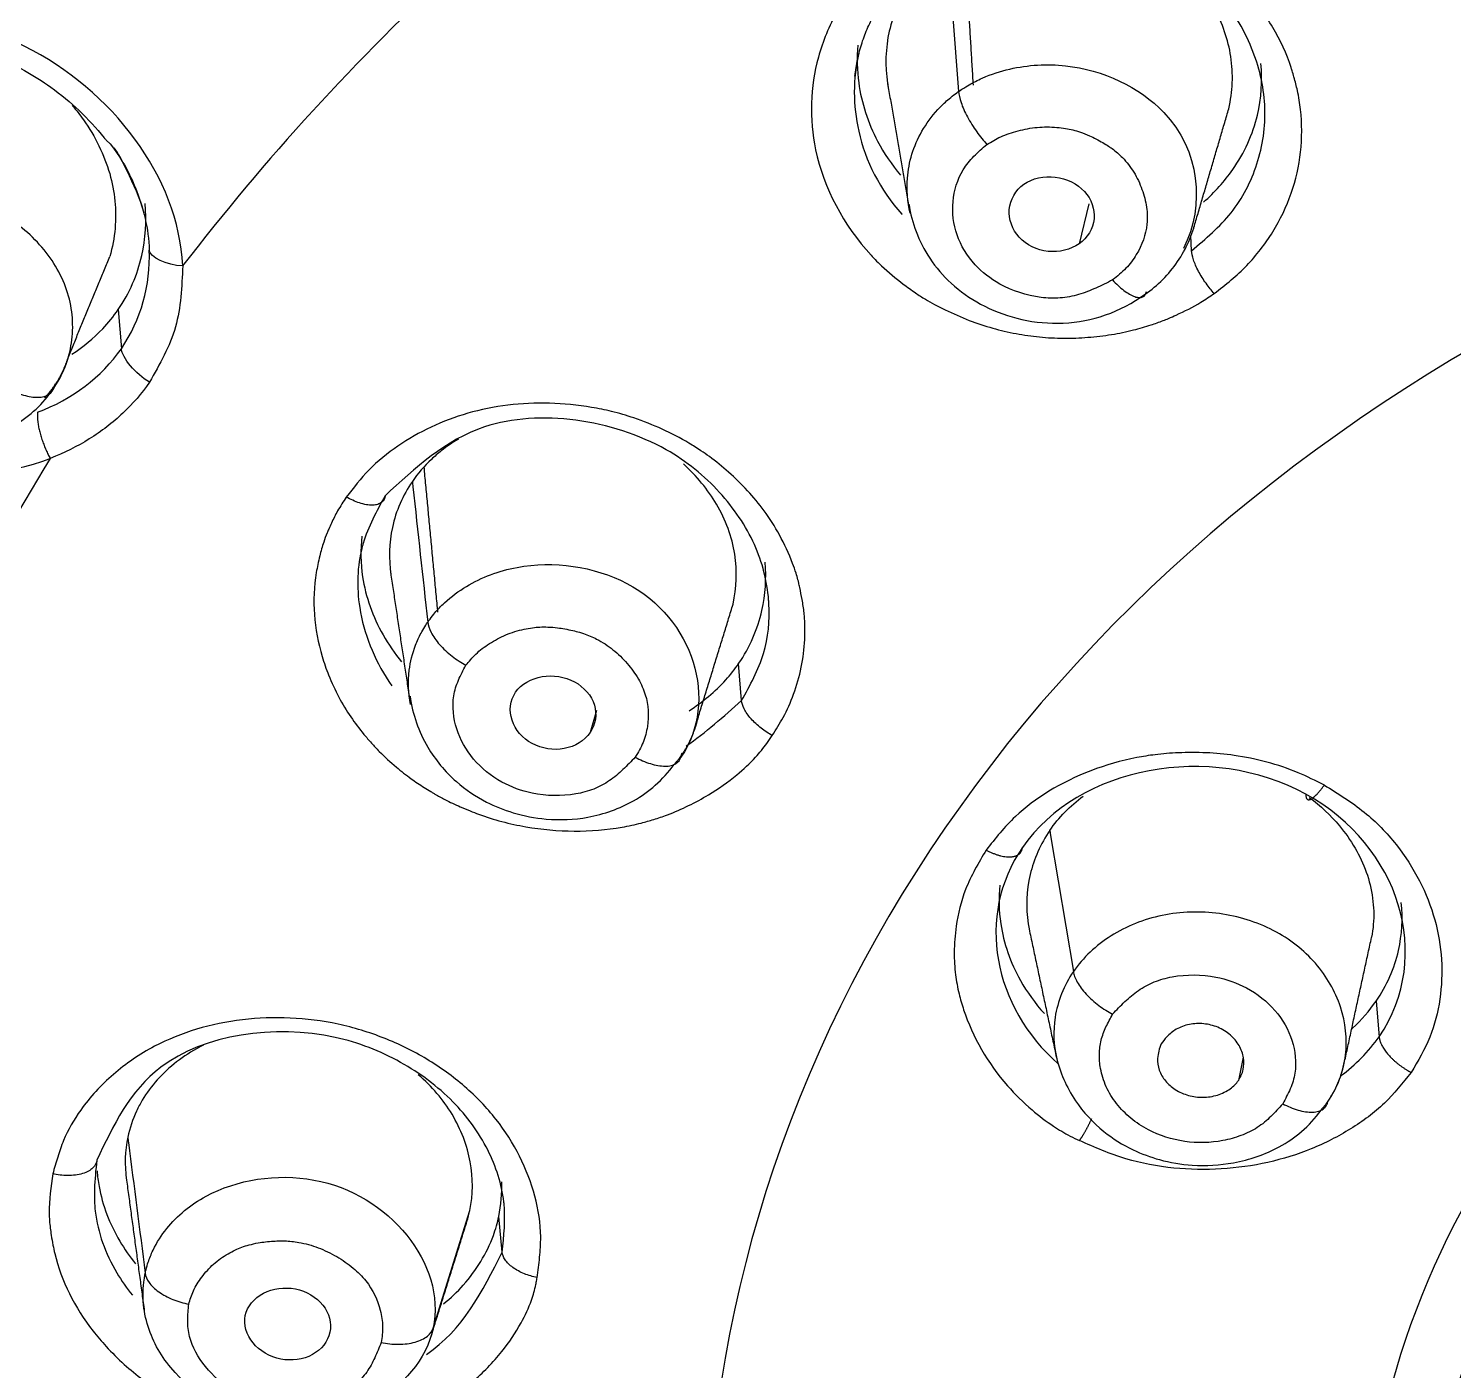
# Model space of a CAD drawing. Extents: x 0 to 1128, y 0 to 827.
# Drawn here: x 411.91 to 426.5, y 543.95 to 557.69 of the extents above; entities that cross this region are included whole.
import ezdxf

# ---------------------------------------------------------------- set-up
doc = ezdxf.new("R2010")
doc.units = 0
doc.header["$LTSCALE"] = 10
doc.header["$MEASUREMENT"] = 0
doc.layers.add('1', color=7, linetype='CONTINUOUS')

msp = doc.modelspace()

# ---------------------------------------------------------------- linework, layer by layer
at = {"layer": '1', "color": 7, "linetype": 'Continuous', "lineweight": -3}
for p, q in [((422.767, 555.894), (422.668, 555.485)), ((423.82, 555.414), (423.811, 555.569)), ((412.833, 554.811), (412.865, 554.411)), ((419.214, 550.81), (419.184, 551.188)), ((417.73, 550.707), (417.663, 550.482)), ((418.593, 550.231), (418.606, 550.276)), ((422.369, 549.481), (422.377, 549.429)), ((422.377, 549.429), (422.61, 548.036)), ((425.71, 547.735), (425.74, 547.37)), ((424.348, 547.161), (424.299, 546.922)), ((416.057, 544.388), (416.428, 545.58)), ((416.428, 545.58), (416.432, 545.592)), ((416.764, 545.164), (416.729, 545.531))]:
    msp.add_line(p, q, dxfattribs=at)
for centre, major_axis, start_param, end_param in [((437.081, 545.153), (38.932, 0), 1.570796, 3.633743), ((437.081, 545.084), (38.762, 0), 1.570796, 4.712389), ((437.081, 545.06), (38.555, 0), 1.570796, 4.712389), ((437.081, 545.06), (-37.7, 0), 4.712389, 7.319813), ((437.081, 544.908), (37.4, 0), 1.570796, 2.79938), ((437.081, 544.651), (37.281, 0), 0, 3.141593), ((437.081, 544.455), (-36.953, 0), 4.712389, 6.283185), ((437.081, 543.236), (32.688, 0), 2.377866, 2.596335), ((437.081, 542.522), (28.054, 0), 2.404501, 2.569592), ((437.081, 541.86), (-18.228, 0), 4.712389, 7.853982), ((437.081, 542.522), (28.054, 0), 2.666299, 2.83139), ((437.081, 541.64), (11.507, 0), 1.570796, 4.712389), ((437.081, 541.425), (10.912, 0), 1.570796, 4.712389), ((437.081, 541.611), (-10.285, 0), 4.712389, 7.853982), ((437.081, 544.455), (-36.953, 0), 0, 1.570796)]:
    msp.add_ellipse(centre, major_axis=major_axis, ratio=0.838671, start_param=start_param, end_param=end_param, dxfattribs=at)
for points, knots in [([(437.082, 589.079), (435.616, 589.09), (432.612, 588.991), (428.205, 588.453), (424.021, 587.598), (420.275, 586.519), (416.971, 585.304), (414.105, 584.016), (411.652, 582.709), (409.388, 581.315), (407.376, 579.892), (405.667, 578.513), (404.366, 577.346), (403.311, 576.315), (402.373, 575.319), (401.439, 574.239), (400.52, 573.07), (399.578, 571.733), (398.609, 570.172), (397.595, 568.254), (396.669, 566.071), (395.907, 563.685), (395.389, 561.288), (395.069, 558.599), (395.042, 556.73), (395.087, 555.661)], [0, 0, 0, 0, 0.064721, 0.133436, 0.197352, 0.256812, 0.311316, 0.360669, 0.405217, 0.445127, 0.49094, 0.528108, 0.556544, 0.580716, 0.604638, 0.628295, 0.656369, 0.684261, 0.716828, 0.75682, 0.804138, 0.848945, 0.897193, 0.941937, 1, 1, 1, 1]), ([(431.04, 512.535), (425.999, 513.17), (421.141, 514.611), (412.396, 518.844), (408.492, 521.677), (402.205, 528.29), (399.797, 532.118), (396.83, 540.21), (396.254, 544.5), (397.009, 552.952), (398.337, 557.122), (402.73, 564.753), (405.778, 568.231), (413.193, 573.996), (417.54, 576.293), (426.974, 579.4), (431.994, 580.201), (437.081, 580.199)], [0, 0, 0, 0, 0.125, 0.125, 0.25, 0.25, 0.375, 0.375, 0.5, 0.5, 0.625, 0.625, 0.75, 0.75, 0.875, 0.875, 1, 1, 1, 1]), ([(396.8, 541.545), (396.777, 541.68), (396.683, 542.261), (396.531, 543.423), (396.398, 545.164), (396.381, 547.303), (396.566, 549.831), (397.058, 552.728), (397.971, 555.959), (399.43, 559.466), (401.563, 563.165), (404.488, 566.944), (408.319, 570.638), (413.091, 574.125), (416.891, 575.918), (418.859, 576.847)], [0, 0, 0, 0, 0.009615, 0.041386, 0.082395, 0.132638, 0.192115, 0.260823, 0.338758, 0.425918, 0.5223, 0.627902, 0.74272, 0.866749, 1, 1, 1, 1]), ([(424.052, 554.976), (424.169, 555.067), (424.343, 555.204), (424.53, 555.426), (424.781, 555.786), (424.953, 556.278), (424.951, 556.779), (424.91, 557.035), (424.876, 557.167), (424.854, 557.241), (424.844, 557.273), (424.795, 557.426), (424.698, 557.635), (424.528, 557.894), (424.429, 558.018), (424.374, 558.08), (424.374, 558.08), (424.374, 558.08), (424.374, 558.081), (424.374, 558.081), (424.374, 558.081), (424.373, 558.082), (424.371, 558.085), (424.367, 558.089), (424.359, 558.098), (424.343, 558.115), (424.311, 558.149), (424.245, 558.216), (424.105, 558.345), (423.629, 558.707), (422.992, 558.942), (422.217, 559.003), (421.89, 558.943), (421.644, 558.908), (421.622, 558.905), (421.543, 558.891), (421.377, 558.844), (421.113, 558.731), (420.926, 558.609), (420.817, 558.539)], [0, 0, 0, 0, 0.060169, 0.090438, 0.121284, 0.245487, 0.307926, 0.335934, 0.356266, 0.36564, 0.368791, 0.370361, 0.433215, 0.46392, 0.497018, 0.497023, 0.497028, 0.497039, 0.49706, 0.497102, 0.497186, 0.497354, 0.497689, 0.49836, 0.499703, 0.502387, 0.507756, 0.518493, 0.539964, 0.582899, 0.752202, 0.784906, 0.878136, 0.878875, 0.880578, 0.886791, 0.910053, 0.947579, 1, 1, 1, 1]), ([(424.569, 556.906), (424.558, 557.102), (424.46, 557.513), (423.928, 558.387), (422.497, 559.058), (421.52, 558.629), (421.11, 558.449)], [0, 0, 0, 0, 0.143351, 0.298863, 0.706452, 1, 1, 1, 1]), ([(420.817, 558.539), (420.792, 558.521), (420.734, 558.481), (420.597, 558.373), (420.395, 558.176), (420.162, 557.838), (419.921, 557.263), (419.892, 556.36), (420.266, 555.658), (420.588, 555.316), (420.692, 555.213), (420.831, 555.099), (420.984, 554.988), (421.091, 554.918), (421.193, 554.861), (421.341, 554.787), (421.537, 554.699), (421.78, 554.618), (422.022, 554.562), (422.265, 554.527), (422.511, 554.515), (422.758, 554.524), (422.998, 554.552), (423.214, 554.596), (423.388, 554.648), (423.507, 554.689), (423.592, 554.723), (423.724, 554.782), (423.884, 554.862), (424.007, 554.945), (424.052, 554.976)], [0, 0, 0, 0, 0.012329, 0.028495, 0.071462, 0.128318, 0.200325, 0.335955, 0.503848, 0.511545, 0.523815, 0.562017, 0.582242, 0.597671, 0.611618, 0.627369, 0.661589, 0.693887, 0.725039, 0.755767, 0.78703, 0.818751, 0.849953, 0.879622, 0.903781, 0.920922, 0.928819, 0.939961, 0.977865, 1, 1, 1, 1]), ([(421.319, 558.524), (421.168, 558.418), (421.037, 558.287), (420.838, 557.994), (420.765, 557.83), (420.686, 557.488), (420.681, 557.305), (420.71, 557.117), (420.712, 557.106), (420.714, 557.095)], [0, 0, 0, 0, 0.324724, 0.324724, 0.648567, 0.648567, 0.979536, 0.979536, 1, 1, 1, 1]), ([(424.18, 556.795), (424.187, 556.819), (424.194, 556.843), (424.242, 557.04), (424.249, 557.223), (424.195, 557.572), (424.137, 557.742), (423.961, 558.066), (423.837, 558.222), (423.585, 558.442), (423.47, 558.522), (423.347, 558.59)], [0, 0, 0, 0, 0.036153, 0.036153, 0.2985, 0.2985, 0.549599, 0.549599, 0.816245, 0.816245, 1, 1, 1, 1]), ([(413.493, 555.258), (413.45, 556.172), (412.774, 557.053), (410.966, 557.963), (409.859, 557.966), (409.133, 557.455)], [0, 0, 0, 0, 0.5, 0.5, 1, 1, 1, 1]), ([(409.085, 556.859), (409.153, 556.963), (409.303, 557.144), (409.66, 557.405), (410.136, 557.574), (410.675, 557.606), (411.149, 557.543), (411.642, 557.393), (412.2, 557.083), (412.53, 556.768), (412.688, 556.569)], [0, 0, 0, 0, 0.096287, 0.185694, 0.344401, 0.475187, 0.57527, 0.680767, 0.825699, 1, 1, 1, 1]), ([(420.404, 557.518), (420.392, 557.39), (420.395, 557.259), (420.441, 556.927), (420.507, 556.722), (420.671, 556.412), (420.75, 556.295), (420.842, 556.186)], [0, 0, 0, 0, 0.275434, 0.275434, 0.715929, 0.715929, 1, 1, 1, 1]), ([(420.413, 557.435), (420.352, 557.174), (420.354, 556.585), (420.63, 556.038), (420.856, 555.786), (420.856, 555.786)], [0, 0, 0, 0, 0.46324, 0.998504, 1, 1, 1, 1]), ([(421.435, 557.044), (421.423, 557.035), (421.504, 557.09), (421.584, 557.135), (421.631, 557.159), (421.772, 557.222), (421.865, 557.251), (422.146, 557.316), (422.34, 557.327), (422.913, 557.264), (423.285, 557.091), (423.902, 556.447), (423.961, 555.881), (423.738, 555.435)], [0, 0, 0, 0, 0.036259, 0.036259, 0.072518, 0.072518, 0.145036, 0.145036, 0.290071, 0.290071, 0.580143, 0.580143, 1, 1, 1, 1]), ([(423.943, 555.912), (424.057, 556.011), (424.158, 556.123), (424.36, 556.414), (424.447, 556.605), (424.536, 556.973), (424.547, 557.154), (424.529, 557.331)], [0, 0, 0, 0, 0.274007, 0.274007, 0.661953, 0.661953, 1, 1, 1, 1]), ([(420.939, 555.798), (420.911, 555.917), (420.902, 556.038), (420.924, 556.322), (420.973, 556.483), (421.104, 556.712), (421.184, 556.824), (421.292, 556.928), (421.358, 556.987), (421.422, 557.035), (421.435, 557.044)], [0, 0, 0, 0, 0.264709, 0.264709, 0.632354, 0.632354, 0.816177, 0.908089, 0.908089, 1, 1, 1, 1]), ([(421.435, 557.044), (421.437, 557.012), (421.45, 556.954), (421.487, 556.859), (421.537, 556.757), (421.619, 556.627), (421.691, 556.539), (421.725, 556.502)], [0, 0, 0, 0, 0.248345, 0.373709, 0.499073, 0.749802, 1, 1, 1, 1]), ([(412.363, 556.899), (412.404, 556.852), (412.442, 556.803), (412.598, 556.583), (412.691, 556.394), (412.798, 556.018), (412.817, 555.826), (412.792, 555.545), (412.774, 555.448), (412.746, 555.355)], [0, 0, 0, 0, 0.106529, 0.106529, 0.467723, 0.467723, 0.815275, 0.815275, 1, 1, 1, 1]), ([(423.82, 555.414), (423.964, 555.536), (424.259, 555.786), (424.522, 556.301), (424.579, 556.692), (424.569, 556.897), (424.569, 556.906)], [0, 0, 0, 0, 0.315783, 0.643796, 0.985125, 1, 1, 1, 1]), ([(421.725, 556.502), (421.772, 556.529), (421.87, 556.588), (422.045, 556.645), (422.239, 556.682), (422.404, 556.682), (422.526, 556.667), (422.607, 556.652), (422.688, 556.626), (422.767, 556.595), (422.844, 556.558), (422.909, 556.522), (422.964, 556.489), (423.033, 556.44), (423.129, 556.357), (423.237, 556.217), (423.318, 556.043), (423.365, 555.864), (423.373, 555.632), (423.292, 555.415), (423.154, 555.229), (423.059, 555.153), (423.012, 555.115)], [0, 0, 0, 0, 0.054279, 0.115798, 0.180488, 0.244899, 0.27327, 0.297886, 0.323668, 0.355587, 0.379723, 0.406202, 0.428739, 0.443022, 0.489863, 0.555193, 0.62383, 0.691696, 0.754495, 0.875032, 0.937133, 1, 1, 1, 1]), ([(412.688, 556.569), (412.696, 556.561), (412.813, 556.451), (412.959, 556.169), (413.069, 555.904), (413.105, 555.758)], [0, 0, 0, 0, 0.032738, 0.49508, 1, 1, 1, 1]), ([(423.012, 555.115), (422.955, 555.086), (422.843, 555.03), (422.667, 554.959), (422.476, 554.923), (422.195, 554.933), (421.876, 555.037), (421.575, 555.271), (421.396, 555.571), (421.354, 555.918), (421.431, 556.171), (421.531, 556.315), (421.611, 556.403), (421.68, 556.462), (421.725, 556.502)], [0, 0, 0, 0, 0.063636, 0.126088, 0.187939, 0.250872, 0.393805, 0.500693, 0.625165, 0.749832, 0.874912, 0.906038, 0.937161, 1, 1, 1, 1]), ([(408.424, 556.425), (408.199, 555.555), (408.579, 554.498), (410.113, 553.186), (411.232, 552.943), (412.137, 553.288)], [0, 0, 0, 0, 0.5, 0.5, 1, 1, 1, 1]), ([(412.789, 556.468), (412.877, 556.337), (413.058, 556.001), (413.143, 555.637), (413.151, 555.42)], [0, 0, 0, 0, 0.407963, 1, 1, 1, 1]), ([(412.166, 553.995), (412.266, 554.14), (412.361, 554.384), (412.373, 554.725), (412.325, 554.983), (412.217, 555.23), (412.059, 555.454), (411.857, 555.65), (411.618, 555.81), (411.351, 555.925), (410.973, 556.014), (410.287, 556.007), (409.773, 555.728), (409.566, 555.428)], [0, 0, 0, 0, 0.125, 0.1875, 0.25, 0.3125, 0.375, 0.4375, 0.5, 0.5625, 0.625, 0.75, 1, 1, 1, 1]), ([(412.833, 554.811), (412.948, 554.978), (413.03, 555.168), (413.113, 555.536), (413.125, 555.718), (413.108, 555.898)], [0, 0, 0, 0, 0.533471, 0.533471, 1, 1, 1, 1]), ([(420.928, 555.887), (420.942, 555.791), (420.992, 555.601), (421.133, 555.322), (421.356, 555.065), (421.66, 554.851), (422.034, 554.704), (422.459, 554.652), (422.905, 554.721), (423.167, 554.848), (423.294, 554.935)], [0, 0, 0, 0, 0.09663, 0.201076, 0.313899, 0.43502, 0.564152, 0.701509, 0.846154, 1, 1, 1, 1]), ([(423.294, 554.935), (423.362, 554.977), (423.488, 555.073), (423.649, 555.25), (423.773, 555.452), (423.83, 555.598), (423.851, 555.674)], [0, 0, 0, 0, 0.247464, 0.496781, 0.747636, 1, 1, 1, 1]), ([(424.052, 554.976), (424.025, 555.006), (423.966, 555.077), (423.9, 555.182), (423.86, 555.265), (423.831, 555.341), (423.821, 555.389), (423.82, 555.414)], [0, 0, 0, 0, 0.248504, 0.499003, 0.624252, 0.749501, 1, 1, 1, 1]), ([(413.493, 555.258), (413.484, 555.045), (413.467, 554.619), (413.258, 554.252), (413.153, 554.068)], [0, 0, 0, 0, 0.500608, 1, 1, 1, 1]), ([(423.012, 555.115), (423.048, 555.075), (423.127, 555.001), (423.224, 554.944), (423.286, 554.932), (423.334, 554.941), (423.353, 554.97), (423.359, 554.995)], [0, 0, 0, 0, 0.250198, 0.500927, 0.626291, 0.751655, 1, 1, 1, 1]), ([(412.359, 554.355), (412.475, 554.43), (412.581, 554.518), (412.732, 554.676), (412.786, 554.742), (412.833, 554.811)], [0, 0, 0, 0, 0.615071, 0.615071, 1, 1, 1, 1]), ([(409.384, 554.66), (409.393, 554.586), (409.447, 554.345), (409.615, 554.04), (409.874, 553.779), (410.108, 553.617), (410.376, 553.498), (410.662, 553.424), (410.957, 553.399), (411.252, 553.424), (411.53, 553.501), (411.865, 553.664), (412.065, 553.849), (412.166, 553.995)], [0, 0, 0, 0, 0.068106, 0.223422, 0.30108, 0.378737, 0.456395, 0.534053, 0.611711, 0.689369, 0.767027, 0.844684, 1, 1, 1, 1]), ([(411.691, 554.011), (411.739, 553.984), (411.845, 553.936), (411.975, 553.91), (412.06, 553.916), (412.127, 553.938), (412.156, 553.97), (412.166, 553.995)], [0, 0, 0, 0, 0.25026, 0.501027, 0.62641, 0.751793, 1, 1, 1, 1]), ([(419.528, 550.453), (419.567, 550.514), (419.653, 550.648), (419.794, 550.969), (419.862, 551.292), (419.863, 551.553), (419.86, 551.644), (419.852, 551.732), (419.835, 551.84), (419.815, 551.942), (419.8, 552.01), (419.788, 552.058), (419.768, 552.125), (419.715, 552.281), (419.613, 552.498), (419.455, 552.747), (419.278, 552.961), (419.088, 553.145), (418.926, 553.28), (418.787, 553.374), (418.544, 553.529), (418.235, 553.667), (417.927, 553.761), (417.781, 553.792), (417.571, 553.83), (417.106, 553.879), (416.399, 553.792), (415.787, 553.502), (415.392, 553.181), (415.241, 552.987), (415.168, 552.893)], [0, 0, 0, 0, 0.031167, 0.06893, 0.152774, 0.174172, 0.183336, 0.192733, 0.212706, 0.230702, 0.237613, 0.24241, 0.252228, 0.267384, 0.312418, 0.352664, 0.388503, 0.424434, 0.457639, 0.47131, 0.489821, 0.569047, 0.599271, 0.612273, 0.625534, 0.680518, 0.789173, 0.895221, 0.94883, 1, 1, 1, 1]), ([(419.494, 551.799), (419.493, 551.812), (419.479, 552.019), (419.376, 552.425), (419.008, 552.967), (418.178, 553.646), (416.607, 553.874), (415.872, 553.191), (415.564, 552.905)], [0, 0, 0, 0, 0.008424, 0.131705, 0.260778, 0.394973, 0.746691, 1, 1, 1, 1]), ([(416.315, 553.485), (416.253, 553.449), (416.195, 553.41), (416.105, 553.339), (416.071, 553.309), (415.966, 553.209), (415.9, 553.134), (415.844, 553.053), (415.844, 553.053), (415.844, 553.053)], [0, 0, 0, 0, 0.321246, 0.321246, 0.529978, 0.529978, 0.998911, 0.998911, 1, 1, 1, 1]), ([(419.121, 551.776), (419.123, 551.783), (419.125, 551.79), (419.164, 551.963), (419.17, 552.138), (419.116, 552.484), (419.051, 552.66), (418.869, 552.969), (418.753, 553.11), (418.618, 553.231)], [0, 0, 0, 0, 0.013937, 0.013937, 0.343758, 0.343758, 0.683249, 0.683249, 1, 1, 1, 1]), ([(415.844, 553.053), (415.746, 552.91), (415.675, 552.749), (415.606, 552.424), (415.601, 552.259), (415.625, 552.097)], [0, 0, 0, 0, 0.514282, 0.514282, 1, 1, 1, 1]), ([(415.168, 552.893), (415.137, 552.846), (415.081, 552.76), (415.025, 552.648), (414.991, 552.572), (414.963, 552.507), (414.93, 552.417), (414.899, 552.308), (414.876, 552.204), (414.812, 551.867), (414.841, 551.474), (414.989, 551.056), (415.085, 550.848), (415.207, 550.645), (415.324, 550.491), (415.424, 550.375), (415.532, 550.261), (415.666, 550.137), (415.821, 550.015), (415.941, 549.935), (416.019, 549.887), (416.056, 549.865), (416.103, 549.837), (416.193, 549.787), (416.315, 549.731), (416.43, 549.682), (416.648, 549.597), (417.161, 549.464), (417.742, 549.457), (418.166, 549.55), (418.32, 549.593), (418.559, 549.675), (418.852, 549.82), (419.148, 550.028), (419.343, 550.209), (419.458, 550.349), (419.509, 550.426), (419.528, 550.453)], [0, 0, 0, 0, 0.024214, 0.044283, 0.054378, 0.060481, 0.075135, 0.09636, 0.109811, 0.12188, 0.246508, 0.274455, 0.309344, 0.341833, 0.371929, 0.387604, 0.403277, 0.434598, 0.459633, 0.480402, 0.490848, 0.494724, 0.497134, 0.512124, 0.534285, 0.548305, 0.560126, 0.623185, 0.748741, 0.774844, 0.792265, 0.811623, 0.874552, 0.923027, 0.960053, 0.98587, 1, 1, 1, 1]), ([(415.564, 552.905), (415.562, 552.88), (415.546, 552.844), (415.493, 552.816), (415.421, 552.804), (415.304, 552.825), (415.21, 552.869), (415.168, 552.893)], [0, 0, 0, 0, 0.250934, 0.376402, 0.501869, 0.752803, 1, 1, 1, 1]), ([(415.564, 552.905), (415.478, 552.747), (415.386, 552.578), (415.334, 552.396), (415.331, 552.385)], [0, 0, 0, 0, 0.938942, 1, 1, 1, 1]), ([(415.327, 552.492), (415.312, 552.355), (415.314, 552.214), (415.366, 551.873), (415.438, 551.669), (415.598, 551.386), (415.662, 551.293), (415.734, 551.205)], [0, 0, 0, 0, 0.30865, 0.30865, 0.766017, 0.766017, 1, 1, 1, 1]), ([(415.331, 552.385), (415.278, 552.186), (415.264, 551.703), (415.456, 551.222), (415.623, 550.976), (415.633, 550.961)], [0, 0, 0, 0, 0.428117, 0.965905, 1, 1, 1, 1]), ([(416.001, 551.612), (415.993, 551.601), (416.047, 551.676), (416.103, 551.742), (416.137, 551.777), (416.243, 551.876), (416.318, 551.931), (416.554, 552.072), (416.729, 552.138), (417.287, 552.242), (417.701, 552.185), (418.715, 551.657), (418.987, 550.806), (418.593, 550.231)], [0, 0, 0, 0, 0.03125, 0.03125, 0.0625, 0.0625, 0.125, 0.125, 0.25, 0.25, 0.5, 0.5, 1, 1, 1, 1]), ([(419.184, 551.188), (419.298, 551.354), (419.379, 551.541), (419.459, 551.893), (419.469, 552.061), (419.454, 552.227)], [0, 0, 0, 0, 0.546104, 0.546104, 1, 1, 1, 1]), ([(419.214, 550.81), (419.301, 550.967), (419.47, 551.275), (419.504, 551.626), (419.494, 551.799)], [0, 0, 0, 0, 0.508941, 1, 1, 1, 1]), ([(415.824, 550.771), (415.802, 550.886), (415.798, 551.002), (415.823, 551.206), (415.854, 551.334), (415.913, 551.462), (415.952, 551.537), (415.993, 551.601), (416.001, 551.612)], [0, 0, 0, 0, 0.412758, 0.412758, 0.706379, 0.853189, 0.853189, 1, 1, 1, 1]), ([(416.001, 551.612), (416.004, 551.582), (416.021, 551.528), (416.071, 551.446), (416.138, 551.361), (416.248, 551.259), (416.346, 551.197), (416.392, 551.171)], [0, 0, 0, 0, 0.248345, 0.373709, 0.499073, 0.749802, 1, 1, 1, 1]), ([(416.392, 551.171), (416.424, 551.21), (416.493, 551.294), (416.633, 551.398), (416.798, 551.488), (416.951, 551.535), (417.07, 551.555), (417.151, 551.564), (417.237, 551.563), (417.322, 551.557), (417.407, 551.544), (417.481, 551.527), (417.546, 551.512), (417.628, 551.486), (417.75, 551.435), (417.904, 551.333), (418.047, 551.193), (418.161, 551.037), (418.258, 550.822), (418.268, 550.594), (418.213, 550.379), (418.155, 550.28), (418.125, 550.231)], [0, 0, 0, 0, 0.054279, 0.115798, 0.180488, 0.244899, 0.27327, 0.297886, 0.323668, 0.355587, 0.379723, 0.406202, 0.428739, 0.443022, 0.489863, 0.555193, 0.62383, 0.691696, 0.754495, 0.875032, 0.937133, 1, 1, 1, 1]), ([(418.125, 550.231), (418.084, 550.188), (418.002, 550.103), (417.866, 549.986), (417.703, 549.898), (417.439, 549.827), (417.103, 549.834), (416.733, 549.968), (416.45, 550.2), (416.276, 550.515), (416.248, 550.776), (416.285, 550.94), (416.325, 551.046), (416.365, 551.121), (416.392, 551.171)], [0, 0, 0, 0, 0.063636, 0.126088, 0.187939, 0.250872, 0.393805, 0.500693, 0.625165, 0.749832, 0.874912, 0.906038, 0.937161, 1, 1, 1, 1]), ([(418.676, 550.706), (418.817, 550.796), (418.944, 550.902), (419.099, 551.074), (419.144, 551.129), (419.184, 551.188)], [0, 0, 0, 0, 0.692932, 0.692932, 1, 1, 1, 1]), ([(415.82, 550.855), (415.847, 550.665), (415.956, 550.353), (416.257, 549.986), (416.574, 549.773), (416.888, 549.648), (417.24, 549.58), (417.673, 549.598), (418.057, 549.737), (418.344, 549.941), (418.467, 550.078), (418.524, 550.156)], [0, 0, 0, 0, 0.159227, 0.289676, 0.393426, 0.475732, 0.571171, 0.690131, 0.832339, 0.912735, 1, 1, 1, 1]), ([(419.528, 550.453), (419.49, 550.473), (419.412, 550.524), (419.323, 550.606), (419.269, 550.675), (419.229, 550.742), (419.216, 550.786), (419.214, 550.81)], [0, 0, 0, 0, 0.247197, 0.498131, 0.623598, 0.749066, 1, 1, 1, 1]), ([(418.125, 550.231), (418.174, 550.204), (418.281, 550.157), (418.411, 550.134), (418.495, 550.143), (418.559, 550.169), (418.585, 550.205), (418.593, 550.231)], [0, 0, 0, 0, 0.250198, 0.500927, 0.626291, 0.751655, 1, 1, 1, 1]), ([(425.179, 549.945), (425.09, 549.989), (424.803, 550.132), (424.294, 550.266), (423.794, 550.287), (423.462, 550.26), (422.996, 550.188), (422.485, 549.989), (421.991, 549.626), (421.811, 549.399), (421.717, 549.28)], [0, 0, 0, 0, 0.07654, 0.24831, 0.393164, 0.453603, 0.502016, 0.753921, 0.871649, 1, 1, 1, 1]), ([(425.179, 549.945), (425.32, 549.857), (425.599, 549.685), (426.029, 549.237), (426.3, 548.709), (426.392, 548.161), (426.375, 547.754), (426.277, 547.359), (426.137, 547.123), (426.068, 547.005)], [0, 0, 0, 0, 0.132869, 0.26162, 0.511676, 0.635547, 0.758214, 0.879573, 1, 1, 1, 1]), ([(422.369, 549.481), (422.459, 549.613), (422.577, 549.733), (422.711, 549.833), (422.711, 549.833), (422.711, 549.833)], [0, 0, 0, 0, 0.999934, 0.999934, 1, 1, 1, 1]), ([(425.025, 549.819), (425.141, 549.733), (425.244, 549.635), (425.453, 549.384), (425.548, 549.222), (425.67, 548.882), (425.695, 548.697), (425.677, 548.475), (425.671, 548.432), (425.663, 548.388)], [0, 0, 0, 0, 0.243736, 0.243736, 0.575265, 0.575265, 0.916443, 0.916443, 1, 1, 1, 1]), ([(422.369, 549.481), (422.274, 549.343), (422.206, 549.188), (422.129, 548.865), (422.122, 548.693), (422.151, 548.502), (422.155, 548.478), (422.16, 548.455)], [0, 0, 0, 0, 0.458846, 0.458846, 0.933622, 0.933622, 1, 1, 1, 1]), ([(421.717, 549.28), (421.639, 549.148), (421.494, 548.902), (421.409, 548.54), (421.385, 548.246), (421.398, 548.014), (421.435, 547.818), (421.549, 547.42), (421.79, 546.999), (422.161, 546.634), (422.382, 546.466), (422.549, 546.366), (422.641, 546.321), (422.673, 546.306)], [0, 0, 0, 0, 0.131773, 0.246242, 0.325703, 0.393093, 0.450763, 0.500429, 0.752867, 0.848018, 0.921002, 0.972064, 1, 1, 1, 1]), ([(421.857, 548.921), (421.844, 548.79), (421.847, 548.657), (421.897, 548.327), (421.965, 548.129), (422.135, 547.827), (422.218, 547.712), (422.313, 547.606)], [0, 0, 0, 0, 0.283613, 0.283613, 0.716015, 0.716015, 1, 1, 1, 1]), ([(425.212, 546.701), (425.316, 546.852), (425.435, 547.178), (425.378, 547.683), (425.16, 548.064), (424.898, 548.313), (424.662, 548.465), (424.393, 548.574), (424.106, 548.637), (423.811, 548.653), (423.517, 548.619), (423.24, 548.535), (422.907, 548.366), (422.709, 548.18), (422.61, 548.036)], [0, 0, 0, 0, 0.125, 0.25, 0.375, 0.4375, 0.5, 0.5625, 0.625, 0.6875, 0.75, 0.8125, 0.875, 1, 1, 1, 1]), ([(425.71, 547.735), (425.82, 547.893), (425.897, 548.071), (425.974, 548.413), (425.983, 548.579), (425.967, 548.743)], [0, 0, 0, 0, 0.533159, 0.533159, 1, 1, 1, 1]), ([(422.61, 548.036), (422.512, 547.893), (422.395, 547.596), (422.407, 547.282), (422.441, 547.142)], [0, 0, 0, 0, 0.538793, 1, 1, 1, 1]), ([(422.61, 548.036), (422.612, 548.02), (422.621, 547.986), (422.648, 547.93), (422.687, 547.868), (422.756, 547.785), (422.846, 547.705), (422.941, 547.64), (422.988, 547.613), (423.011, 547.601)], [0, 0, 0, 0, 0.123912, 0.249145, 0.374378, 0.499611, 0.750076, 0.875309, 1, 1, 1, 1]), ([(423.011, 547.601), (423.052, 547.644), (423.135, 547.73), (423.271, 547.847), (423.435, 547.937), (423.7, 548.01), (424.038, 548.008), (424.41, 547.878), (424.694, 547.65), (424.87, 547.338), (424.898, 547.079), (424.861, 546.915), (424.821, 546.81), (424.78, 546.734), (424.753, 546.684)], [0, 0, 0, 0, 0.063636, 0.126087, 0.187937, 0.250871, 0.393801, 0.500685, 0.625163, 0.749836, 0.87491, 0.906041, 0.937167, 1, 1, 1, 1]), ([(425.459, 547.448), (425.462, 547.451), (425.465, 547.454), (425.56, 547.542), (425.642, 547.635), (425.71, 547.735)], [0, 0, 0, 0, 0.033181, 0.033181, 1, 1, 1, 1]), ([(417.12, 544.905), (417.13, 544.974), (417.145, 545.077), (417.156, 545.216), (417.162, 545.425), (417.09, 545.88), (416.821, 546.421), (416.389, 546.869), (416, 547.151), (415.56, 547.367), (414.929, 547.56), (414.092, 547.596), (413.298, 547.361), (412.769, 546.997), (412.46, 546.661), (412.289, 546.364), (412.212, 546.139), (412.179, 546.024), (412.163, 545.967)], [0, 0, 0, 0, 0.031302, 0.046906, 0.062488, 0.124967, 0.249852, 0.312305, 0.374762, 0.43722, 0.499685, 0.62465, 0.749605, 0.821241, 0.89294, 0.946418, 0.97316, 1, 1, 1, 1]), ([(424.753, 546.684), (424.714, 546.639), (424.655, 546.573), (424.567, 546.493), (424.469, 546.421), (424.327, 546.354), (424.081, 546.284), (423.746, 546.276), (423.419, 546.381), (423.192, 546.531), (423.045, 546.682), (422.939, 546.856), (422.885, 547.03), (422.871, 547.191), (422.886, 547.311), (422.915, 547.403), (422.953, 547.492), (422.988, 547.557), (423.011, 547.601)], [0, 0, 0, 0, 0.063042, 0.094196, 0.125209, 0.187664, 0.250102, 0.374984, 0.499861, 0.571217, 0.64257, 0.713923, 0.785286, 0.839201, 0.892766, 0.919409, 0.946138, 1, 1, 1, 1]), ([(416.782, 545.664), (416.781, 545.67), (416.762, 545.854), (416.64, 546.228), (416.28, 546.731), (415.731, 547.137), (414.708, 547.542), (413.187, 547.312), (412.782, 546.461), (412.613, 546.105)], [0, 0, 0, 0, 0.003205, 0.109589, 0.220292, 0.336197, 0.456701, 0.772535, 1, 1, 1, 1]), ([(424.299, 546.922), (424.323, 546.956), (424.339, 546.995), (424.356, 547.073), (424.357, 547.114), (424.344, 547.197), (424.329, 547.24), (424.283, 547.319), (424.253, 547.356), (424.18, 547.419), (424.136, 547.447), (424.043, 547.485), (423.994, 547.497), (423.896, 547.507), (423.845, 547.505), (423.75, 547.486), (423.704, 547.469), (423.627, 547.424), (423.594, 547.397), (423.545, 547.345), (423.526, 547.321), (423.509, 547.296)], [0, 0, 0, 0, 0.098506, 0.098506, 0.196465, 0.196465, 0.303981, 0.303981, 0.41042, 0.41042, 0.520243, 0.520243, 0.623988, 0.623988, 0.728719, 0.728719, 0.832938, 0.832938, 0.928316, 0.928316, 1, 1, 1, 1]), ([(423.509, 547.296), (423.489, 547.249), (423.475, 547.199), (423.471, 547.108), (423.476, 547.067), (423.504, 546.989), (423.526, 546.951), (423.581, 546.884), (423.615, 546.854), (423.694, 546.803), (423.741, 546.782), (423.836, 546.756), (423.886, 546.75), (423.986, 546.75), (424.038, 546.758), (424.133, 546.788), (424.178, 546.81), (424.249, 546.862), (424.278, 546.891), (424.299, 546.922)], [0, 0, 0, 0, 0.132601, 0.132601, 0.237972, 0.237972, 0.343557, 0.343557, 0.448926, 0.448926, 0.561915, 0.561915, 0.671392, 0.671392, 0.788006, 0.788006, 0.901862, 0.901862, 1, 1, 1, 1]), ([(413.705, 547.284), (413.692, 547.277), (413.679, 547.27), (413.499, 547.176), (413.351, 547.061), (413.175, 546.863), (413.123, 546.794), (413.058, 546.684), (413.038, 546.647), (412.981, 546.523), (412.951, 546.433), (412.931, 546.341), (412.931, 546.341), (412.931, 546.341)], [0, 0, 0, 0, 0.033028, 0.033028, 0.460071, 0.460071, 0.666363, 0.666363, 0.768963, 0.768963, 0.999465, 0.999465, 1, 1, 1, 1]), ([(422.433, 547.174), (422.473, 547.005), (422.592, 546.726), (422.891, 546.404), (423.197, 546.212), (423.505, 546.098), (423.853, 546.04), (424.281, 546.065), (424.666, 546.197), (424.961, 546.398), (425.087, 546.536), (425.145, 546.617)], [0, 0, 0, 0, 0.148764, 0.274088, 0.376218, 0.45961, 0.556886, 0.677934, 0.823844, 0.907495, 1, 1, 1, 1]), ([(426.068, 547.005), (425.981, 546.896), (425.808, 546.678), (425.455, 546.417), (425.051, 546.211), (424.453, 546.024), (423.792, 545.984), (423.135, 546.104), (422.829, 546.238), (422.673, 546.306)], [0, 0, 0, 0, 0.120358, 0.241643, 0.364231, 0.488029, 0.738055, 0.866906, 1, 1, 1, 1]), ([(416.432, 545.592), (416.466, 545.753), (416.466, 545.923), (416.405, 546.256), (416.342, 546.422), (416.161, 546.724), (416.043, 546.862), (415.905, 546.981)], [0, 0, 0, 0, 0.335099, 0.335099, 0.672926, 0.672926, 1, 1, 1, 1]), ([(424.753, 546.684), (424.778, 546.671), (424.83, 546.646), (424.937, 546.608), (425.041, 546.592), (425.122, 546.605), (425.169, 546.628), (425.199, 546.661), (425.21, 546.687), (425.212, 546.701)], [0, 0, 0, 0, 0.124691, 0.249924, 0.500389, 0.625622, 0.750855, 0.876088, 1, 1, 1, 1]), ([(412.613, 546.105), (412.61, 546.078), (412.592, 546.037), (412.531, 545.993), (412.45, 545.958), (412.317, 545.942), (412.21, 545.956), (412.163, 545.967)], [0, 0, 0, 0, 0.251022, 0.376533, 0.502044, 0.753066, 1, 1, 1, 1]), ([(412.616, 545.996), (412.62, 545.943), (412.627, 545.89), (412.672, 545.646), (412.745, 545.454), (412.896, 545.198), (412.95, 545.12), (413.01, 545.046)], [0, 0, 0, 0, 0.158234, 0.158234, 0.738544, 0.738544, 1, 1, 1, 1]), ([(412.163, 545.967), (412.143, 545.834), (412.12, 545.674), (412.13, 545.463), (412.144, 545.354), (412.164, 545.242), (412.236, 544.902), (412.418, 544.538), (412.718, 544.186), (412.887, 544.018), (413.078, 543.86), (413.28, 543.726), (413.489, 543.608), (413.698, 543.512), (413.888, 543.441), (414.03, 543.4), (414.119, 543.377), (414.162, 543.366), (414.217, 543.353), (414.319, 543.332), (414.453, 543.314), (414.578, 543.3), (414.81, 543.282), (415.334, 543.302), (415.871, 543.46), (416.224, 543.668), (416.349, 543.753), (416.537, 543.897), (416.754, 544.123), (416.949, 544.411), (417.058, 544.645), (417.102, 544.795), (417.115, 544.873), (417.119, 544.897), (417.12, 544.905)], [0, 0, 0, 0, 0.060421, 0.072084, 0.094166, 0.108903, 0.121828, 0.246435, 0.274347, 0.309247, 0.341664, 0.37181, 0.403144, 0.434459, 0.45949, 0.480233, 0.490665, 0.494549, 0.496984, 0.512085, 0.534222, 0.548197, 0.559976, 0.623043, 0.748626, 0.77488, 0.792367, 0.811517, 0.874461, 0.926138, 0.964247, 0.989067, 0.99634, 1, 1, 1, 1]), ([(413.109, 544.95), (413.106, 544.937), (413.126, 545.023), (413.153, 545.101), (413.17, 545.143), (413.228, 545.267), (413.276, 545.34), (413.438, 545.54), (413.574, 545.652), (414.048, 545.908), (414.454, 545.973), (415.603, 545.764), (416.195, 545.042), (416.057, 544.388)], [0, 0, 0, 0, 0.03125, 0.03125, 0.0625, 0.0625, 0.125, 0.125, 0.25, 0.25, 0.5, 0.5, 1, 1, 1, 1]), ([(412.59, 545.809), (412.588, 545.734), (412.594, 545.445), (412.733, 545.068), (412.919, 544.798), (412.978, 544.724)], [0, 0, 0, 0, 0.201983, 0.773643, 1, 1, 1, 1]), ([(416.163, 544.636), (416.237, 544.695), (416.304, 544.76), (416.5, 544.979), (416.606, 545.152), (416.696, 545.4), (416.715, 545.465), (416.729, 545.531)], [0, 0, 0, 0, 0.251444, 0.251444, 0.808995, 0.808995, 1, 1, 1, 1]), ([(413.555, 544.633), (413.569, 544.679), (413.599, 544.777), (413.687, 544.915), (413.804, 545.046), (413.927, 545.134), (414.028, 545.187), (414.099, 545.218), (414.178, 545.241), (414.259, 545.26), (414.343, 545.272), (414.418, 545.277), (414.483, 545.281), (414.57, 545.28), (414.702, 545.267), (414.885, 545.215), (415.072, 545.124), (415.239, 545.009), (415.414, 544.834), (415.513, 544.622), (415.548, 544.404), (415.533, 544.295), (415.525, 544.24)], [0, 0, 0, 0, 0.054279, 0.115798, 0.180488, 0.244899, 0.27327, 0.297886, 0.323668, 0.355587, 0.379723, 0.406202, 0.428739, 0.443022, 0.489863, 0.555193, 0.62383, 0.691696, 0.754495, 0.875032, 0.937133, 1, 1, 1, 1]), ([(417.12, 544.905), (417.078, 544.914), (416.988, 544.939), (416.887, 544.994), (416.826, 545.046), (416.78, 545.1), (416.766, 545.139), (416.764, 545.164)], [0, 0, 0, 0, 0.247437, 0.498291, 0.623718, 0.749146, 1, 1, 1, 1]), ([(416.057, 544.388), (415.921, 543.743), (415.088, 543.289), (413.945, 543.508), (413.596, 543.714), (413.259, 544.118), (413.178, 544.269), (413.106, 544.517), (413.083, 544.646), (413.088, 544.784), (413.094, 544.865), (413.107, 544.937), (413.109, 544.95)], [0, 0, 0, 0, 0.5, 0.5, 0.75, 0.75, 0.875, 0.875, 0.9375, 0.96875, 0.96875, 1, 1, 1, 1]), ([(413.109, 544.95), (413.113, 544.92), (413.132, 544.872), (413.189, 544.806), (413.265, 544.742), (413.391, 544.675), (413.502, 544.643), (413.555, 544.633)], [0, 0, 0, 0, 0.248345, 0.373709, 0.499073, 0.749802, 1, 1, 1, 1]), ([(415.525, 544.24), (415.504, 544.188), (415.462, 544.084), (415.383, 543.936), (415.268, 543.806), (415.052, 543.665), (414.74, 543.575), (414.345, 543.597), (413.993, 543.735), (413.707, 543.982), (413.578, 544.219), (413.547, 544.384), (413.542, 544.495), (413.55, 544.578), (413.555, 544.633)], [0, 0, 0, 0, 0.063636, 0.126088, 0.187939, 0.250872, 0.393805, 0.500693, 0.625165, 0.749832, 0.874912, 0.906038, 0.937161, 1, 1, 1, 1]), ([(415.525, 544.24), (415.581, 544.229), (415.703, 544.215), (415.851, 544.233), (415.945, 544.269), (416.019, 544.316), (416.048, 544.359), (416.057, 544.388)], [0, 0, 0, 0, 0.250198, 0.500927, 0.626291, 0.751655, 1, 1, 1, 1])]:
    msp.add_open_spline(points, degree=3, knots=knots, dxfattribs=at)
for points, degree in [([(421.492, 558.623), (421.583, 557.109)], 1), ([(420.373, 557.199), (420.458, 557.936), (421.09, 558.403)], 2), ([(421.323, 558.467), (421.36, 557.992), (421.398, 557.518), (421.435, 557.044)], 3), ([(420.709, 557.122), (420.929, 555.842)], 1), ([(423.844, 555.652), (424.18, 556.796)], 1), ([(422.668, 555.485), (422.581, 555.423), (422.347, 555.366), (422.021, 555.526), (421.909, 555.839), (422.016, 556.033), (422.103, 556.094)], 3), ([(422.103, 556.094), (422.19, 556.156), (422.431, 556.206), (422.759, 556.045), (422.869, 555.734), (422.755, 555.546), (422.668, 555.485)], 3), ([(412.313, 554.302), (412.746, 555.353)], 1), ([(412.865, 554.411), (413.069, 554.708), (413.164, 555.061), (413.151, 555.42)], 3), ([(413.493, 555.258), (413.325, 555.264), (413.16, 555.343), (413.151, 555.42)], 3), ([(412.007, 553.76), (412.36, 553.893), (412.664, 554.121), (412.865, 554.411)], 3), ([(412.078, 553.907), (412.244, 554.082), (412.318, 554.311)], 2), ([(413.153, 554.068), (413.011, 554.152), (412.873, 554.317), (412.865, 554.411)], 3), ([(413.153, 554.068), (413.074, 553.953), (412.893, 553.743), (412.545, 553.476), (412.28, 553.344), (412.137, 553.288)], 3), ([(412.166, 553.995), (412.174, 554.015), (412.182, 554.035), (412.19, 554.055)], 3), ([(415.961, 553.201), (416.102, 551.713)], 1), ([(415.844, 553.053), (415.846, 553.034), (415.848, 553.015), (415.85, 552.997)], 3), ([(415.85, 552.997), (415.9, 552.535), (415.951, 552.074), (416.001, 551.612)], 3), ([(415.622, 552.113), (415.82, 550.792)], 1), ([(418.76, 550.606), (419.121, 551.777)], 1), ([(416.901, 550.895), (416.958, 550.978), (417.161, 551.094), (417.528, 551.035), (417.752, 550.773), (417.72, 550.564), (417.663, 550.482)], 3), ([(417.663, 550.482), (417.606, 550.399), (417.411, 550.279), (417.047, 550.336), (416.82, 550.599), (416.844, 550.812), (416.901, 550.895)], 3), ([(418.647, 550.345), (418.845, 550.483), (419.03, 550.647), (419.214, 550.81)], 3), ([(418.524, 550.156), (418.701, 550.359), (418.765, 550.619)], 2), ([(424.991, 549.851), (424.009, 550.389), (422.664, 550.138), (422.088, 549.306)], 3), ([(425.74, 547.37), (426.301, 548.191), (425.95, 549.325), (424.991, 549.851)], 3), ([(422.088, 549.306), (421.606, 548.603), (421.792, 547.675), (422.456, 547.091)], 3), ([(422.157, 548.471), (422.441, 547.136)], 1), ([(425.39, 547.132), (425.662, 548.385)], 1), ([(425.345, 546.969), (425.499, 547.081), (425.633, 547.216), (425.74, 547.37)], 3), ([(425.144, 546.616), (425.334, 546.839), (425.387, 547.123)], 2), ([(412.931, 546.341), (412.902, 546.203), (412.897, 546.057), (412.916, 545.914)], 3), ([(412.931, 546.341), (412.934, 546.323), (412.936, 546.305), (412.938, 546.287)], 3), ([(412.938, 546.287), (412.995, 545.841), (413.052, 545.396), (413.109, 544.95)], 3), ([(412.613, 546.105), (412.603, 546.006), (412.593, 545.908), (412.59, 545.809)], 3), ([(412.915, 545.924), (413.1, 544.564)], 1), ([(416.729, 545.531), (416.753, 545.647), (416.763, 545.766), (416.759, 545.886)], 3), ([(416.402, 545.479), (416.414, 545.516), (416.424, 545.554), (416.432, 545.592)], 3), ([(416.764, 545.164), (416.781, 545.33), (416.798, 545.497), (416.782, 545.664)], 3), ([(416.03, 544.286), (416.403, 545.48)], 1), ([(415.988, 544.119), (416.359, 544.366), (416.561, 544.765), (416.764, 545.164)], 3), ([(414.134, 544.517), (414.153, 544.611), (414.294, 544.778), (414.656, 544.827), (414.966, 544.644), (415.019, 544.439), (414.999, 544.345)], 3), ([(414.999, 544.345), (414.979, 544.251), (414.847, 544.082), (414.489, 544.032), (414.176, 544.216), (414.114, 544.423), (414.134, 544.517)], 3)]:
    msp.add_open_spline(points, degree=degree, dxfattribs=at)
for points, weights in [([(412.007, 553.759), (411.995, 553.636), (412.046, 553.451), (412.137, 553.288)], [0.999999998163, 0.848277900499, 0.848282737494, 1.00001450915]), ([(424.991, 549.851), (424.985, 549.743), (425.062, 549.781), (425.179, 549.945)], [0.999999669286, 0.814871093833, 0.814871204058, 0.999999999959]), ([(421.717, 549.28), (421.923, 549.171), (422.077, 549.182), (422.088, 549.306)], [1.00000000003, 0.800168943196, 0.800168943185, 0.999999999999]), ([(425.74, 547.37), (425.749, 547.248), (425.881, 547.101), (426.068, 547.005)], [1.00000000008, 0.828535945193, 0.828535945293, 1.00000000038]), ([(422.673, 546.306), (422.717, 546.371), (422.76, 546.449), (422.799, 546.533)], [0.999999999811, 0.917970695466, 0.872288040619, 0.862952035269])]:
    msp.add_rational_spline(points, weights, degree=3, dxfattribs=at)

doc.saveas('drawing.dxf')
